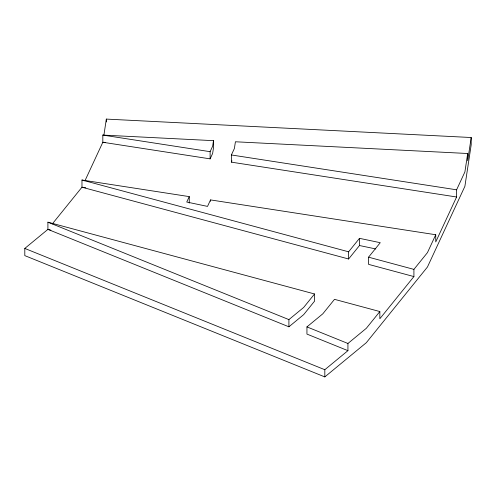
<?xml version="1.0" encoding="UTF-8"?>
<svg xmlns="http://www.w3.org/2000/svg" width="496" height="496" viewBox="0 0 496 496"><rect width="100%" height="100%" fill="white"/><g stroke="black" fill="none" stroke-linecap="round" stroke-linejoin="round"><path stroke-width="0.74" d="M103.962 134.788L106.336 119.09L471.2 137.522L471.2 144.714L464.895 186.316L427.453 266.997L366.308 342.699L324.818 376.91L24.8 255.62L24.8 248.434L47.914 229.375L47.914 222.183L314.551 293.973L314.551 301.159L303.676 314.631L288.908 326.802L47.914 229.375L50.902 230.181M105.146 142.383L102.827 142.265L102.827 135.079L213.485 140.666L212.635 146.258L210.118 151.677L210.118 158.863L102.827 142.265L84.903 180.891M456.599 196.993L231.384 162.155L231.384 154.963L234.397 148.471L235.414 141.775L467.691 153.506L464.895 171.938L456.599 189.807L456.599 196.993L435.742 241.936L435.742 234.744L210.527 199.907L207.514 206.398L186.744 202.033L189.261 196.614L81.97 180.017L81.97 187.209L52.291 223.956M471.2 137.522L467.691 160.698L467.691 153.506M210.118 158.863L212.635 153.444L213.485 147.858L213.485 140.666M231.384 162.155L231.985 160.853M435.742 234.744L427.453 252.619L413.912 269.384L413.912 276.576L379.849 318.742L379.849 311.55L334.502 299.342L322.809 313.819L306.943 326.901L306.943 334.093L347.932 350.66L347.932 343.474L366.308 328.315L379.849 311.55M314.551 293.973L303.676 307.439L288.908 319.61L288.908 326.802M85.777 187.798L81.97 187.209L348.607 258.993L348.607 251.801L359.488 238.334L380.252 242.699L368.559 257.176L368.559 264.362L413.912 276.576M348.607 258.993L359.488 245.526L359.488 238.334M324.818 376.91L324.818 369.718L347.932 350.66M102.827 135.079L210.118 151.677M231.384 154.963L456.599 189.807M359.488 245.526L375.807 248.955M81.97 180.017L348.607 251.801M368.559 257.176L413.912 269.384M47.914 222.183L288.908 319.61M306.943 326.901L347.932 343.474M24.8 248.434L324.818 369.718M210.527 199.907L210.527 201.345M189.261 196.614L189.261 203.087M106.336 119.09L106.336 121.966"/></g></svg>
